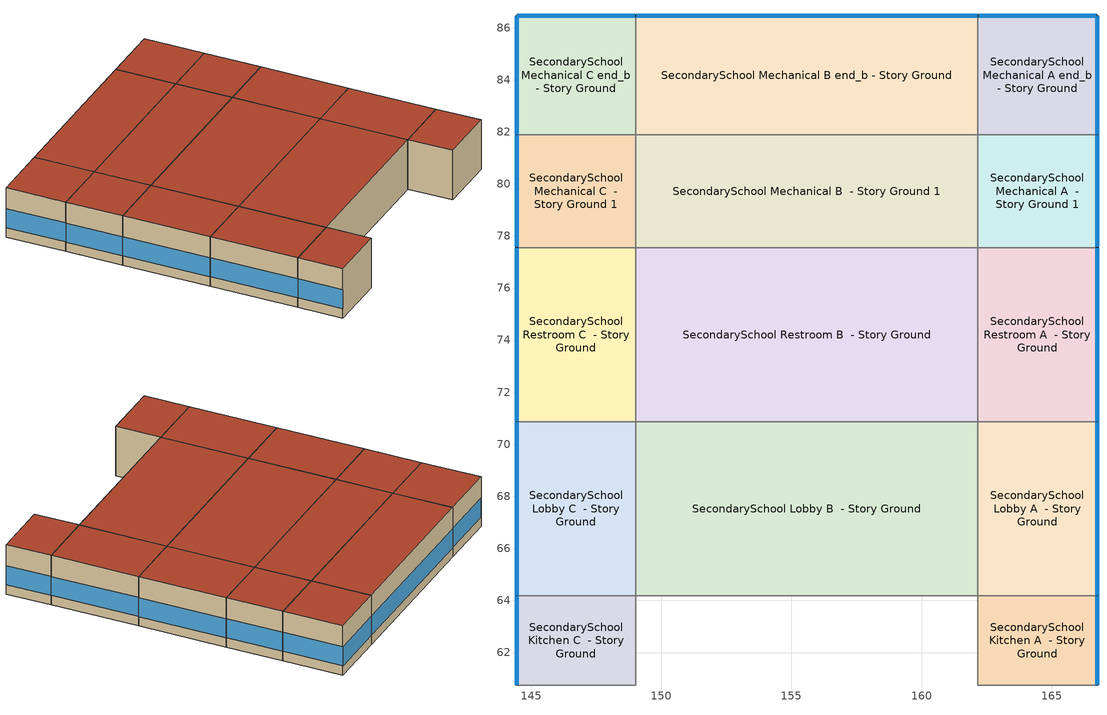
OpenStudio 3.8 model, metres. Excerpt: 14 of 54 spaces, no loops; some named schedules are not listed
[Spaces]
SecondarySchool Kitchen A  - Story Ground
 floor ground (Foundation F 126 Perim 344 Area 1572): 166.74,60.74 162.16,60.74 162.16,64.18 166.74,64.18 z0
 wall outside: 166.74,60.74 166.74,64.18 z0:3.96
 wall to SecondarySchool Cafeteria A  - Story Ground: 162.16,60.74 166.74,60.74 z0:3.96
 wall to SecondarySchool Kitchen B  - Story Ground: 162.16,64.18 162.16,60.74 z0:3.96
 wall to SecondarySchool Lobby A  - Story Ground: 166.74,64.18 162.16,64.18 z0:3.96
 window (Window U-0.75 SHGC 0.48): 166.74,60.77 166.74,64.15 z0.76:2.29
 roof outside: 166.74,64.18 162.16,64.18 162.16,60.74 166.74,60.74 z3.96
SecondarySchool Kitchen C  - Story Ground
 floor ground (Foundation F 126 Perim 344 Area 1572): 149.01,60.74 144.44,60.74 144.44,64.18 149.01,64.18 z0
 wall outside: 144.44,64.18 144.44,60.74 z0:3.96
 wall to SecondarySchool Cafeteria C  - Story Ground: 144.44,60.74 149.01,60.74 z0:3.96
 wall to SecondarySchool Lobby C  - Story Ground: 149.01,64.18 144.44,64.18 z0:3.96
 wall to SecondarySchool Kitchen B  - Story Ground: 149.01,60.74 149.01,64.18 z0:3.96
 window (Window U-0.75 SHGC 0.48): 144.44,64.15 144.44,60.77 z0.76:2.29
 roof outside: 149.01,64.18 144.44,64.18 144.44,60.74 149.01,60.74 z3.96
SecondarySchool Lobby A  - Story Ground
 floor ground (Foundation F 126 Perim 669 Area 3058): 166.74,64.18 162.16,64.18 162.16,70.87 166.74,70.87 z0
 wall outside: 166.74,64.18 166.74,70.87 z0:3.96
 wall to SecondarySchool Lobby B  - Story Ground: 162.16,70.87 162.16,64.18 z0:3.96
 wall to SecondarySchool Restroom A  - Story Ground: 166.74,70.87 162.16,70.87 z0:3.96
 window (Window U-0.75 SHGC 0.48): 166.74,64.2 166.74,70.84 z0.76:2.28
 roof outside: 166.74,70.87 162.16,70.87 162.16,64.18 166.74,64.18 z3.96
SecondarySchool Lobby B  - Story Ground
 floor ground (Foundation F 126 Perim 0 Area 8796): 162.16,64.18 149.01,64.18 149.01,70.87 162.16,70.87 z0
 wall to SecondarySchool Kitchen B  - Story Ground: 149.01,64.18 162.16,64.18 z0:3.96
 wall to SecondarySchool Lobby C  - Story Ground: 149.01,70.87 149.01,64.18 z0:3.96
 wall to SecondarySchool Restroom B  - Story Ground: 162.16,70.87 149.01,70.87 z0:3.96
 roof outside: 162.16,70.87 149.01,70.87 149.01,64.18 162.16,64.18 z3.96
SecondarySchool Lobby C  - Story Ground
 floor ground (Foundation F 126 Perim 669 Area 3058): 149.01,64.18 144.44,64.18 144.44,70.87 149.01,70.87 z0
 wall outside: 144.44,70.87 144.44,64.18 z0:3.96
 wall to SecondarySchool Restroom C  - Story Ground: 149.01,70.87 144.44,70.87 z0:3.96
 window (Window U-0.75 SHGC 0.48): 144.44,70.84 144.44,64.2 z0.76:2.28
 roof outside: 149.01,70.87 144.44,70.87 144.44,64.18 149.01,64.18 z3.96
SecondarySchool Restroom A  - Story Ground
 floor ground (Foundation F 126 Perim 669 Area 3058): 166.74,70.87 162.16,70.87 162.16,77.55 166.74,77.55 z0
 wall outside: 166.74,70.87 166.74,77.55 z0:3.96
 wall to SecondarySchool Restroom B  - Story Ground: 162.16,77.55 162.16,70.87 z0:3.96
 wall to SecondarySchool Mechanical A  - Story Ground 1: 166.74,77.55 162.16,77.55 z0:3.96
 window (Window U-0.75 SHGC 0.48): 166.74,70.89 166.74,77.53 z0.76:2.28
 roof outside: 166.74,77.55 162.16,77.55 162.16,70.87 166.74,70.87 z3.96
SecondarySchool Restroom B  - Story Ground
 floor ground (Foundation F 126 Perim 0 Area 8796): 162.16,70.87 149.01,70.87 149.01,77.55 162.16,77.55 z0
 wall to SecondarySchool Restroom C  - Story Ground: 149.01,77.55 149.01,70.87 z0:3.96
 wall to SecondarySchool Mechanical B  - Story Ground 1: 162.16,77.55 149.01,77.55 z0:3.96
 roof outside: 162.16,77.55 149.01,77.55 149.01,70.87 162.16,70.87 z3.96
SecondarySchool Restroom C  - Story Ground
 floor ground (Foundation F 126 Perim 669 Area 3058): 149.01,70.87 144.44,70.87 144.44,77.55 149.01,77.55 z0
 wall outside: 144.44,77.55 144.44,70.87 z0:3.96
 wall to SecondarySchool Mechanical C  - Story Ground 1: 149.01,77.55 144.44,77.55 z0:3.96
 window (Window U-0.75 SHGC 0.48): 144.44,77.53 144.44,70.89 z0.76:2.28
 roof outside: 149.01,77.55 144.44,77.55 144.44,70.87 149.01,70.87 z3.96
SecondarySchool Mechanical A  - Story Ground 1
 floor ground (Foundation F 126 Perim 433 Area 1981): 166.74,77.55 162.16,77.55 162.16,81.89 166.74,81.89 z0
 wall outside: 166.74,77.55 166.74,81.89 z0:3.96
 wall to SecondarySchool Mechanical B  - Story Ground 1: 162.16,81.89 162.16,77.55 z0:3.96
 wall to SecondarySchool Mechanical A end_b - Story Ground: 166.74,81.89 162.16,81.89 z0:3.96
 window (Window U-0.75 SHGC 0.48): 166.74,77.58 166.74,81.86 z0.76:2.29
 roof outside: 166.74,81.89 162.16,81.89 162.16,77.55 166.74,77.55 z3.96
SecondarySchool Mechanical B  - Story Ground 1
 floor ground (Foundation F 126 Perim 0 Area 5698): 162.16,77.55 149.01,77.55 149.01,81.89 162.16,81.89 z0
 wall to SecondarySchool Mechanical C  - Story Ground 1: 149.01,81.89 149.01,77.55 z0:3.96
 wall to SecondarySchool Mechanical B end_b - Story Ground: 162.16,81.89 149.01,81.89 z0:3.96
 roof outside: 162.16,81.89 149.01,81.89 149.01,77.55 162.16,77.55 z3.96
SecondarySchool Mechanical C  - Story Ground 1
 floor ground (Foundation F 126 Perim 433 Area 1981): 149.01,77.55 144.44,77.55 144.44,81.89 149.01,81.89 z0
 wall outside: 144.44,81.89 144.44,77.55 z0:3.96
 wall to SecondarySchool Mechanical C end_b - Story Ground: 149.01,81.89 144.44,81.89 z0:3.96
 window (Window U-0.75 SHGC 0.48): 144.44,81.86 144.44,77.58 z0.76:2.29
 roof outside: 149.01,81.89 144.44,81.89 144.44,77.55 149.01,77.55 z3.96
SecondarySchool Mechanical A end_b - Story Ground
 floor ground (Foundation F 126 Perim 914 Area 209): 166.74,81.89 162.16,81.89 162.16,86.46 166.74,86.46 z0
 wall outside: 166.74,81.89 166.74,86.46 162.16,86.46 z0:3.96
 wall to SecondarySchool Mechanical B end_b - Story Ground: 162.16,86.46 162.16,81.89 z0:3.96
 window (Window U-0.75 SHGC 0.48): 166.74,81.91 166.74,86.43 / 166.71,86.46 162.19,86.46 z0.76:2.28
 roof outside: 166.74,86.46 162.16,86.46 162.16,81.89 166.74,81.89 z3.96
SecondarySchool Mechanical B end_b - Story Ground
 floor ground (Foundation F 126 Perim 1315 Area 6013): 162.16,81.89 149.01,81.89 149.01,86.46 162.16,86.46 z0
 wall outside: 162.16,86.46 149.01,86.46 z0:3.96
 wall to SecondarySchool Mechanical C end_b - Story Ground: 149.01,86.46 149.01,81.89 z0:3.96
 window (Window U-0.75 SHGC 0.48): 162.14,86.46 149.04,86.46 z0.76:2.27
 roof outside: 162.16,86.46 149.01,86.46 149.01,81.89 162.16,81.89 z3.96
SecondarySchool Mechanical C end_b - Story Ground
 floor ground (Foundation F 126 Perim 914 Area 209): 149.01,81.89 144.44,81.89 144.44,86.46 149.01,86.46 z0
 wall outside: 149.01,86.46 144.44,86.46 144.44,81.89 z0:3.96
 window (Window U-0.75 SHGC 0.48): 144.44,86.43 144.44,81.91 / 148.99,86.46 144.47,86.46 z0.76:2.28
 roof outside: 149.01,86.46 144.44,86.46 144.44,81.89 149.01,81.89 z3.96
[Site]
Tulip City_MI_USA: Latitude {deg}=42.75; Longitude {deg}=-86.1; Time Zone {hr}=-5; Elevation {m}=210; Terrain=City
[Site:WaterMainsTemperature]
Calculation Method=Correlation; Annual Average Outdoor Air Temperature {C}=9.83167; Maximum Difference In Monthly Average Outdoor Air Temperatures {deltaC}=25.65
[SizingPeriod:DesignDay] Barometric Pressure {Pa}=98828; Rain Indicator=No; Snow Indicator=No; Day of Month=21; Daylight Saving Time Indicator=No; Humidity Condition Type=Wetbulb; Dry-Bulb Temperature Range Modifier Type=DefaultMultipliers
Name | Maximum Dry-Bulb Temperature {C} | Daily Dry-Bulb Temperature Range {deltaC} | Wind Speed {m/s} | Wind Direction {deg} | Month | Day Type | Wetbulb or DewPoint at Maximum Dry-Bulb {C} | Solar Model Indicator | ASHRAE Clear Sky Optical Depth for Beam Irradiance | ASHRAE Clear Sky Optical Depth for Diffuse Irradiance | Sky Clearness
Tulip City Ann Clg .4% Condns DB=>MWB 1 | 31.3 | 10.3 | 5.2 | 220 | 7 | SummerDesignDay | 22.9 | ASHRAETau | 0.407 | 2.241
Tulip City Ann Clg .4% Condns WB=>MDB 1 | 29 | 10.3 | 5.2 | 220 | 7 | SummerDesignDay | 24.5 | ASHRAETau | 0.407 | 2.241
Tulip City Ann Htg 99.6% Condns DB 1 | -13.8 | 0 | 3 | 160 | 1 | WinterDesignDay | -13.8 | ASHRAEClearSky |  |  | 0
Tulip City August .4% Condns DB=>MCWB 1 | 32.5 | 10.2 | 5.2 | 220 | 8 | SummerDesignDay | 23.9 | ASHRAETau | 0.415 | 2.254
[ClimateZones]
Climate Zone Institution Name 1=ASHRAE; Climate Zone Document Name 1=ANSI/ASHRAE Standard 169; Climate Zone Document Year 1=2006; Climate Zone Value 1=ASHRAE 169-2013-5A
[Building]
ComStock DOE Ref 1980-2004|SecondarySchool: Default Construction Set=ComStock DOE Ref 1980-2004 - SecSchl - ASHRAE 169-2013-5A; Default Schedule Set=Building Default Schedule Set; Standards Building Type=SecondarySchool
[Site:GroundTemperature:FCfactorMethod]
January Ground Temperature {C}=9.7; February Ground Temperature {C}=6; March Ground Temperature {C}=-2.2; April Ground Temperature {C}=-3.4; May Ground Temperature {C}=-4.2; June Ground Temperature {C}=2.7; July Ground Temperature {C}=7.5; August Ground Temperature {C}=13.7; September Ground Temperature {C}=18.6; October Ground Temperature {C}=22; November Ground Temperature {C}=20.7; December Ground Temperature {C}=16.5
[Construction:FfactorGroundFloor] F-Factor {W/m-K}=1.26344
Name | Area {m2} | PerimeterExposed {m}
Foundation F 126 Perim 914 Area 209 | 20.9032 | 9.144
Foundation F 126 Perim 433 Area 1981 | 19.8074 | 4.33232
Foundation F 126 Perim 669 Area 3058 | 30.5762 | 6.68771
Foundation F 126 Perim 0 Area 8796 | 87.957 | 0
Foundation F 126 Perim 1315 Area 6013 | 60.1311 | 13.152
Foundation F 126 Perim 0 Area 5698 | 56.9788 | 0
Foundation F 126 Perim 344 Area 1572 | 15.7167 | 3.43761
[DefaultConstructionSet]
ComStock DOE Ref 1980-2004 - SecSchl - ASHRAE 169-2013-5A: Default Exterior Surface Constructions=Default Surface Constructions 1; Default Interior Surface Constructions=Default Surface Constructions 2; Default Ground Contact Surface Constructions=Default Surface Constructions 3; Default Exterior SubSurface Constructions=Default Sub Surface Constructions 1; Default Interior SubSurface Constructions=Default Sub Surface Constructions 2; Interior Partition Construction=Typical Interior Partition
[DefaultSurfaceConstructions]
Name | Floor Construction | Wall Construction | Roof Ceiling Construction
Default Surface Constructions 1 | Typical Insulated Exterior Mass Floor | Typical Insulated Wood Framed Exterior Wall R-12.2 | Typical IEAD Roof R-18.87
Default Surface Constructions 2 | Typical Interior Floor | Typical Interior Wall | Typical Interior Ceiling
Default Surface Constructions 3 | Typical Insulated Carpeted 6in Slab Floor | Typical Insulated Basement Mass Wall R-10.0
[Construction]
Typical Insulated Exterior Mass Floor: Typical Insulation R-10.02, 4 in. Normalweight Concrete Floor, Typical Carpet Pad
Typical IEAD Roof R-18.87: Roof Membrane, Typical Insulation R-17.75, Metal Roof Surface
Typical Interior Floor: 100mm Normalweight concrete floor, CP02 CARPET PAD
Typical Interior Wall: G01 13mm gypsum board, G01 13mm gypsum board
Typical Interior Ceiling: CP02 CARPET PAD, 100mm Normalweight concrete floor
Typical Insulated Carpeted 6in Slab Floor: 6 in. Normalweight Concrete Floor, Typical Carpet Pad
Typical Insulated Basement Mass Wall R-10.0: Typical Insulation R-8.45, 8 in. Concrete Block Basement Wall
U 0.59 SHGC 0.39 Simple Glazing Window U-0.59 SHGC 0.39: U 0.59 SHGC 0.39 Simple Glazing U-0.59 SHGC 0.39
U 0.59 SHGC 0.39 Simple Glazing Window U-0.59 SHGC 0.39 1: U 0.59 SHGC 0.39 Simple Glazing U-0.59 SHGC 0.39 1
Typical Insulated Metal Door: F08 Metal surface, Typical Insulation R-10.02 1
U 0.88 SHGC 0.16 Sgl Ref-A-L Clr 6mm: REF A CLEAR LO 6MM
Typical Overhead Door: Typical Insulation R-10.02 1
Typical Interior Window: Clear 3mm
Typical Interior Door; Typical Interior Partition: G05 25mm wood
Typical Insulated Wood Framed Exterior Wall R-12.2: 25mm Stucco, 5/8 in. Gypsum Board, Typical Insulation R-10.02 1, 5/8 in. Gypsum Board
InteriorFurnishings 1: Std Wood 6inch 1
Window U-0.75 SHGC 0.48: Simple Glazing Double - No LowE - Tinted/Reflective - Aluminum
[Material:NoMass] Roughness=Smooth; Thermal Absorptance=0.9; Solar Absorptance=0.7
Name | Thermal Resistance {m2-K/W} | Visible Absorptance
Typical Insulation R-10.02; Typical Insulation R-10.02 1 | 1.76396 | 0.7
Typical Carpet Pad; CP02 CARPET PAD | 0.21648 | 0.8
Typical Insulation R-17.75 | 3.12608 | 0.7
Typical Insulation R-8.45 | 1.4881 | 0.7
[Material] Thermal Absorptance=0.9
Name | Roughness | Thickness {m} | Conductivity {W/m-K} | Density {kg/m3} | Specific Heat {J/kg-K} | Solar Absorptance | Visible Absorptance
4 in. Normalweight Concrete Floor | MediumRough | 0.1016 | 2.31 | 2322 | 832 | 0.7 | 0.7
25mm Stucco | Smooth | 0.0254 | 0.72 | 1856 | 840 | 0.7 | 0.7
5/8 in. Gypsum Board | MediumSmooth | 0.0159 | 0.16 | 800 | 1090 | 0.7 | 0.7
Roof Membrane | VeryRough | 0.0095 | 0.16 | 1121.29 | 1460 | 0.7 | 0.7
Metal Roof Surface; F08 Metal surface | Smooth | 0.0008 | 45.28 | 7824 | 500 | 0.7 | 0.7
100mm Normalweight concrete floor | MediumRough | 0.1016 | 2.31045 | 2322 | 832.557 | 0.7 | 0.7
G01 13mm gypsum board | Smooth | 0.0127 | 0.160031 | 800.001 | 1090.73 | 0.7 | 0.5
6 in. Normalweight Concrete Floor | MediumRough | 0.1524 | 2.31 | 2322 | 832 | 0.7 | 0.7
8 in. Concrete Block Basement Wall | MediumRough | 0.2032 | 1.326 | 1842 | 912 | 0.7 | 0.7
G05 25mm wood | MediumSmooth | 0.0254 | 0.15 | 608 | 1630 | 0.5 | 0.5
Std Wood 6inch 1 | MediumSmooth | 0.15 | 0.12 | 540 | 1210 | 0.7 | 0.7
[DefaultSubSurfaceConstructions]
Name | Fixed Window Construction | Operable Window Construction | Door Construction | Glass Door Construction | Overhead Door Construction | Tubular Daylight Dome Construction | Tubular Daylight Diffuser Construction
Default Sub Surface Constructions 1 | U 0.59 SHGC 0.39 Simple Glazing Window U-0.59 SHGC 0.39 | U 0.59 SHGC 0.39 Simple Glazing Window U-0.59 SHGC 0.39 1 | Typical Insulated Metal Door | U 0.88 SHGC 0.16 Sgl Ref-A-L Clr 6mm | Typical Overhead Door | Typical Interior Window | Typical Interior Window
Default Sub Surface Constructions 2 | Typical Interior Window | Typical Interior Window | Typical Interior Door
[WindowMaterial:SimpleGlazingSystem]
Name | U-Factor {W/m2-K} | Solar Heat Gain Coefficient | Visible Transmittance
U 0.59 SHGC 0.39 Simple Glazing U-0.59 SHGC 0.39; U 0.59 SHGC 0.39 Simple Glazing U-0.59 SHGC 0.39 1 | 3.35018 | 0.39 | 0.31
Simple Glazing Double - No LowE - Tinted/Reflective - Aluminum | 4.25302 | 0.484 | 0.411
[WindowMaterial:Glazing] Optical Data Type=SpectralAverage; Infrared Transmittance at Normal Incidence=0; Front Side Infrared Hemispherical Emissivity=0.84; Conductivity {W/m-K}=0.9; Dirt Correction Factor for Solar and Visible Transmittance=1; Solar Diffusing=No
Name | Thickness {m} | Solar Transmittance at Normal Incidence | Front Side Solar Reflectance at Normal Incidence | Back Side Solar Reflectance at Normal Incidence | Visible Transmittance at Normal Incidence | Front Side Visible Reflectance at Normal Incidence | Back Side Visible Reflectance at Normal Incidence | Back Side Infrared Hemispherical Emissivity
REF A CLEAR LO 6MM | 0.006 | 0.066 | 0.341 | 0.493 | 0.08 | 0.41 | 0.37 | 0.4
Clear 3mm | 0.003 | 0.837 | 0.075 | 0.075 | 0.898 | 0.081 | 0.081 | 0.84
[SpaceType] Standards Building Type=SecondarySchool
Name | Default Schedule Set | Design Specification Outdoor Air Object | Standards Space Type
SecondarySchool Kitchen - ComStock DOE Ref 1980-2004 | SecondarySchool Kitchen Schedule Set | SecondarySchool Kitchen Ventilation | Kitchen
SecondarySchool Lobby - ComStock DOE Ref 1980-2004 | SecondarySchool Lobby Schedule Set | SecondarySchool Lobby Ventilation | Lobby
SecondarySchool Restroom - ComStock DOE Ref 1980-2004 | SecondarySchool Restroom Schedule Set | SecondarySchool Restroom Ventilation | Restroom
SecondarySchool Mechanical - ComStock DOE Ref 1980-2004 | SecondarySchool Mechanical Schedule Set | SecondarySchool Mechanical Ventilation | Mechanical
[BuildingStory]
Story Ground: Nominal Z Coordinate {m}=0; Nominal Floor to Floor Height {m}=3.9624
[Space] Building Story=Story Ground
Name | Space Type | Thermal Zone | Design Specification Outdoor Air Object
SecondarySchool Kitchen A  - Story Ground | SecondarySchool Kitchen - ComStock DOE Ref 1980-2004 | Zone SecondarySchool Kitchen A  - Story Ground | SecondarySchool Kitchen Ventilation to per-area
SecondarySchool Kitchen C  - Story Ground | SecondarySchool Kitchen - ComStock DOE Ref 1980-2004 | Zone SecondarySchool Kitchen C  - Story Ground | SecondarySchool Kitchen Ventilation to per-area
SecondarySchool Lobby A  - Story Ground | SecondarySchool Lobby - ComStock DOE Ref 1980-2004 | Zone SecondarySchool Lobby A  - Story Ground | SecondarySchool Lobby Ventilation to per-area
SecondarySchool Lobby B  - Story Ground | SecondarySchool Lobby - ComStock DOE Ref 1980-2004 | Zone SecondarySchool Lobby B  - Story Ground | SecondarySchool Lobby Ventilation to per-area
SecondarySchool Lobby C  - Story Ground | SecondarySchool Lobby - ComStock DOE Ref 1980-2004 | Zone SecondarySchool Lobby C  - Story Ground | SecondarySchool Lobby Ventilation to per-area
SecondarySchool Restroom A  - Story Ground | SecondarySchool Restroom - ComStock DOE Ref 1980-2004 | Zone SecondarySchool Restroom A  - Story Ground | SecondarySchool Restroom Ventilation to per-area
SecondarySchool Restroom B  - Story Ground | SecondarySchool Restroom - ComStock DOE Ref 1980-2004 | Zone SecondarySchool Restroom B  - Story Ground | SecondarySchool Restroom Ventilation to per-area
SecondarySchool Restroom C  - Story Ground | SecondarySchool Restroom - ComStock DOE Ref 1980-2004 | Zone SecondarySchool Restroom C  - Story Ground | SecondarySchool Restroom Ventilation to per-area
SecondarySchool Mechanical A  - Story Ground 1 | SecondarySchool Mechanical - ComStock DOE Ref 1980-2004 | Zone SecondarySchool Mechanical A  - Story Ground 1 | SecondarySchool Mechanical Ventilation to per-area
SecondarySchool Mechanical B  - Story Ground 1 | SecondarySchool Mechanical - ComStock DOE Ref 1980-2004 | Zone SecondarySchool Mechanical B  - Story Ground 1 | SecondarySchool Mechanical Ventilation to per-area
SecondarySchool Mechanical C  - Story Ground 1 | SecondarySchool Mechanical - ComStock DOE Ref 1980-2004 | Zone SecondarySchool Mechanical C  - Story Ground 1 | SecondarySchool Mechanical Ventilation to per-area
SecondarySchool Mechanical A end_b - Story Ground | SecondarySchool Mechanical - ComStock DOE Ref 1980-2004 | Zone SecondarySchool Mechanical A end_b - Story Ground | SecondarySchool Mechanical Ventilation to per-area
SecondarySchool Mechanical B end_b - Story Ground | SecondarySchool Mechanical - ComStock DOE Ref 1980-2004 | Zone SecondarySchool Mechanical B end_b - Story Ground | SecondarySchool Mechanical Ventilation to per-area
SecondarySchool Mechanical C end_b - Story Ground | SecondarySchool Mechanical - ComStock DOE Ref 1980-2004 | Zone SecondarySchool Mechanical C end_b - Story Ground | SecondarySchool Mechanical Ventilation to per-area
[ThermalZone] Multiplier=1; Use Ideal Air Loads=No
Name | Thermostat
Zone SecondarySchool Kitchen A  - Story Ground | SecondarySchool Kitchen - ComStock DOE Ref 1980-2004 Thermostat
Zone SecondarySchool Kitchen C  - Story Ground | SecondarySchool Kitchen - ComStock DOE Ref 1980-2004 Thermostat 2
Zone SecondarySchool Lobby A  - Story Ground | SecondarySchool Lobby - ComStock DOE Ref 1980-2004 Thermostat
Zone SecondarySchool Lobby B  - Story Ground | SecondarySchool Lobby - ComStock DOE Ref 1980-2004 Thermostat 1
Zone SecondarySchool Lobby C  - Story Ground | SecondarySchool Lobby - ComStock DOE Ref 1980-2004 Thermostat 2
Zone SecondarySchool Restroom A  - Story Ground | SecondarySchool Restroom - ComStock DOE Ref 1980-2004 Thermostat
Zone SecondarySchool Restroom B  - Story Ground | SecondarySchool Restroom - ComStock DOE Ref 1980-2004 Thermostat 1
Zone SecondarySchool Restroom C  - Story Ground | SecondarySchool Restroom - ComStock DOE Ref 1980-2004 Thermostat 2
Zone SecondarySchool Mechanical A  - Story Ground 1 | SecondarySchool Mechanical - ComStock DOE Ref 1980-2004 Thermostat 1
Zone SecondarySchool Mechanical B  - Story Ground 1 | SecondarySchool Mechanical - ComStock DOE Ref 1980-2004 Thermostat 4
Zone SecondarySchool Mechanical C  - Story Ground 1 | SecondarySchool Mechanical - ComStock DOE Ref 1980-2004 Thermostat 7
Zone SecondarySchool Mechanical A end_b - Story Ground | SecondarySchool Mechanical - ComStock DOE Ref 1980-2004 Thermostat 2
Zone SecondarySchool Mechanical B end_b - Story Ground | SecondarySchool Mechanical - ComStock DOE Ref 1980-2004 Thermostat 5
Zone SecondarySchool Mechanical C end_b - Story Ground | SecondarySchool Mechanical - ComStock DOE Ref 1980-2004 Thermostat 8
[People:Definition] Number of People Calculation Method=People/Area; Fraction Radiant=0.3
Name | People per Space Floor Area {person/m2}
SecondarySchool Kitchen People Definition | 0.166625
SecondarySchool Mechanical People Definition | 0.0100104
SecondarySchool Restroom People Definition | 0.0999967
[People] Work Efficiency Schedule=Work Efficiency Schedule; Clothing Insulation Schedule=Clothing Schedule; Air Velocity Schedule=Air Velocity Schedule; Multiplier=1
Name | People Definition | Space or SpaceType
SecondarySchool Kitchen People | SecondarySchool Kitchen People Definition | SecondarySchool Kitchen - ComStock DOE Ref 1980-2004
SecondarySchool Mechanical People | SecondarySchool Mechanical People Definition | SecondarySchool Mechanical - ComStock DOE Ref 1980-2004
SecondarySchool Restroom People | SecondarySchool Restroom People Definition | SecondarySchool Restroom - ComStock DOE Ref 1980-2004
[Lights:Definition] Design Level Calculation Method=Watts/Area; Fraction Visible=0.2; Return Air Fraction=0
Name | Watts per Space Floor Area {W/m2} | Fraction Radiant
SecondarySchool Mechanical - ComStock DOE Ref 1980-2004 General Lights Definition | 3.18713 | 0.365
SecondarySchool Mechanical - ComStock DOE Ref 1980-2004 Task Lights Definition | 0.504474 | 0.165
SecondarySchool Restroom - ComStock DOE Ref 1980-2004 General Lights Definition | 2.70189 | 0.365
SecondarySchool Restroom - ComStock DOE Ref 1980-2004 Wall Wash Lights Definition | 0.546644 | 0.165
SecondarySchool Lobby - ComStock DOE Ref 1980-2004 General Lights Definition | 1.56432 | 0.365
SecondarySchool Lobby - ComStock DOE Ref 1980-2004 Task Lights Definition | 0.169063 | 0.165
SecondarySchool Lobby - ComStock DOE Ref 1980-2004 Wall Wash Lights Definition | 0.477528 | 0.165
SecondarySchool Kitchen - ComStock DOE Ref 1980-2004 General Lights Definition | 5.82683 | 0.365
SecondarySchool Kitchen - ComStock DOE Ref 1980-2004 Task Lights Definition | 1.44838 | 0.165
[ElectricEquipment:Definition]
Name | Design Level Calculation Method | Watts per Space Floor Area {W/m2} | Fraction Latent | Fraction Radiant | Fraction Lost | Design Level {W}
misc_electric_kitchen_equipment_definition | Watts/Area | 4.74463 | 0.25 | 0.3 | 0.2
SecondarySchool Lobby Elec Equip Definition; SecondarySchool Restroom Elec Equip Definition | Watts/Area | 1.05692 | 0 | 0.5 | 0
SecondarySchool Mechanical Elec Equip Definition | Watts/Area | 0.850128 | 0 | 0.5 | 0
electric_oven_equipment_definition_bldg_quantity=2.0 | EquipmentLevel |  | 0.1 | 0.22 | 0.58 | 24208
[ElectricEquipment]
Name | Electric Equipment Definition | Space or SpaceType | Schedule | Multiplier
misc_electric_kitchen_equipment | misc_electric_kitchen_equipment_definition | SecondarySchool Kitchen - ComStock DOE Ref 1980-2004 | Education_School BLDG_EQUIP_EndUseData BPR Adjusted
SecondarySchool Lobby Elec Equip | SecondarySchool Lobby Elec Equip Definition | SecondarySchool Lobby - ComStock DOE Ref 1980-2004 | Education_School BLDG_EQUIP_EndUseData BPR Adjusted
SecondarySchool Mechanical Elec Equip | SecondarySchool Mechanical Elec Equip Definition | SecondarySchool Mechanical - ComStock DOE Ref 1980-2004 | Education_School BLDG_EQUIP_EndUseData BPR Adjusted
SecondarySchool Restroom Elec Equip | SecondarySchool Restroom Elec Equip Definition | SecondarySchool Restroom - ComStock DOE Ref 1980-2004 | Education_School BLDG_EQUIP_EndUseData BPR Adjusted
electric_oven_equipment_bldg_quantity=2.0 | electric_oven_equipment_definition_bldg_quantity=2.0 | SecondarySchool Kitchen - ComStock DOE Ref 1980-2004 | SecondarySchool Kitchen Gas | 0.333333
[DesignSpecification:OutdoorAir] Outdoor Air Method=Sum
Name | Outdoor Air Flow per Floor Area {m3/s-m2} | Outdoor Air Flow per Person {m3/s-person} | Outdoor Air Flow Rate {m3/s} | Outdoor Air Flow Air Changes per Hour {1/hr}
SecondarySchool Kitchen Ventilation | 0.0023876
SecondarySchool Lobby Ventilation | 0.000508
SecondarySchool Mechanical Ventilation | 0.000254
SecondarySchool Restroom Ventilation | 0.0048768
SecondarySchool Kitchen Ventilation to per-area | 0.0023876 | 0 | 0 | 0
SecondarySchool Lobby Ventilation to per-area | 0.000508 | 0 | 0 | 0
SecondarySchool Mechanical Ventilation to per-area | 0.000254 | 0 | 0 | 0
SecondarySchool Restroom Ventilation to per-area | 0.0048768 | 0 | 0 | 0
[DefaultScheduleSet]
Name | Number of People Schedule | People Activity Level Schedule | Lighting Schedule | Electric Equipment Schedule | Gas Equipment Schedule | Infiltration Schedule | Hours of Operation Schedule
SecondarySchool Kitchen Schedule Set | SecondarySchool Bldg Occ | SecondarySchool Activity | Education_School BLDG_LIGHT_EndUseData | Education_School BLDG_EQUIP_EndUseData | SecondarySchool Kitchen Gas | SecondarySchool Infil
SecondarySchool Lobby Schedule Set; SecondarySchool Mechanical Schedule Set; SecondarySchool Restroom Schedule Set | SecondarySchool Bldg Occ | SecondarySchool Activity | Education_School BLDG_LIGHT_EndUseData | Education_School BLDG_EQUIP_EndUseData |  | SecondarySchool Infil
Building Default Schedule Set |  |  |  |  |  |  | Building Hours of Operation NonResidential
[Exterior:Lights:Definition]
Name | Design Level {W}
Parking Areas and Drives Def (W/ft^2) | 0.0497494
Building Facades Def (W/ft^2) | 0.25
Main Entries Def (W/ft) | 30
Other Doors Def (W/ft) | 25
[Exterior:Lights] Schedule=Always On Discrete; Control Option=AstronomicalClock
Name | Exterior Lights Definition | Multiplier
Parking Areas and Drives | Parking Areas and Drives Def (W/ft^2) | 29548.9
Building Facades | Building Facades Def (W/ft^2) | 41238
Main Entries | Main Entries Def (W/ft) | 120
Other Doors | Other Doors Def (W/ft) | 73.5
[ZoneMixing] Schedule=SecondarySchool Kitchen Exhaust; Design Flow Rate Calculation Method=Flow/Zone; Design Flow Rate {m3/s}=0.0417095
Name | Zone or Space | Source Zone or Space
Zone Mixing 1 | Zone SecondarySchool Kitchen A  - Story Ground | Zone SecondarySchool Cafeteria A  - Story Ground
Zone Mixing 3 | Zone SecondarySchool Kitchen C  - Story Ground | Zone SecondarySchool Cafeteria C  - Story Ground
[ThermostatSetpoint:DualSetpoint] Heating Setpoint Temperature Schedule=SecondarySchool HtgSetp; Cooling Setpoint Temperature Schedule=SecondarySchool ClgSetp
SecondarySchool Kitchen - ComStock DOE Ref 1980-2004 Thermostat; SecondarySchool Kitchen - ComStock DOE Ref 1980-2004 Thermostat 2; SecondarySchool Lobby - ComStock DOE Ref 1980-2004 Thermostat; SecondarySchool Lobby - ComStock DOE Ref 1980-2004 Thermostat 1; SecondarySchool Lobby - ComStock DOE Ref 1980-2004 Thermostat 2; SecondarySchool Mechanical - ComStock DOE Ref 1980-2004 Thermostat 1; SecondarySchool Mechanical - ComStock DOE Ref 1980-2004 Thermostat 2; SecondarySchool Mechanical - ComStock DOE Ref 1980-2004 Thermostat 4; SecondarySchool Mechanical - ComStock DOE Ref 1980-2004 Thermostat 5; SecondarySchool Mechanical - ComStock DOE Ref 1980-2004 Thermostat 7; SecondarySchool Mechanical - ComStock DOE Ref 1980-2004 Thermostat 8; SecondarySchool Restroom - ComStock DOE Ref 1980-2004 Thermostat; SecondarySchool Restroom - ComStock DOE Ref 1980-2004 Thermostat 1; SecondarySchool Restroom - ComStock DOE Ref 1980-2004 Thermostat 2
[InternalMass:Definition]
Internal Mass Definition 2: Construction=InteriorFurnishings 1; Design Level Calculation Method=SurfaceArea/Area; Surface Area per Space Floor Area=2
[InternalMass] Internal Mass Definition=Internal Mass Definition 2; Multiplier=1
Name | Space or SpaceType
SecondarySchool Mechanical C end_b - Story Ground Mass | SecondarySchool Mechanical C end_b - Story Ground
SecondarySchool Mechanical A end_b - Story Ground Mass | SecondarySchool Mechanical A end_b - Story Ground
SecondarySchool Mechanical C  - Story Ground 1 Mass | SecondarySchool Mechanical C  - Story Ground 1
SecondarySchool Mechanical A  - Story Ground 1 Mass | SecondarySchool Mechanical A  - Story Ground 1
SecondarySchool Restroom C  - Story Ground Mass | SecondarySchool Restroom C  - Story Ground
SecondarySchool Restroom B  - Story Ground Mass | SecondarySchool Restroom B  - Story Ground
SecondarySchool Mechanical B  - Story Ground 1 Mass | SecondarySchool Mechanical B  - Story Ground 1
SecondarySchool Lobby B  - Story Ground Mass | SecondarySchool Lobby B  - Story Ground
SecondarySchool Mechanical B end_b - Story Ground Mass | SecondarySchool Mechanical B end_b - Story Ground
SecondarySchool Restroom A  - Story Ground Mass | SecondarySchool Restroom A  - Story Ground
SecondarySchool Lobby C  - Story Ground Mass | SecondarySchool Lobby C  - Story Ground
SecondarySchool Lobby A  - Story Ground Mass | SecondarySchool Lobby A  - Story Ground
SecondarySchool Kitchen A  - Story Ground Mass | SecondarySchool Kitchen A  - Story Ground
SecondarySchool Kitchen C  - Story Ground Mass | SecondarySchool Kitchen C  - Story Ground
[Lights] Schedule=Education_School BLDG_LIGHT_EndUseData BPR Adjusted; Fraction Replaceable=1
Name | Lights Definition | Space or SpaceType
SecondarySchool Mechanical - ComStock DOE Ref 1980-2004 General Lighting | SecondarySchool Mechanical - ComStock DOE Ref 1980-2004 General Lights Definition | SecondarySchool Mechanical - ComStock DOE Ref 1980-2004
SecondarySchool Mechanical - ComStock DOE Ref 1980-2004 Task Lighting | SecondarySchool Mechanical - ComStock DOE Ref 1980-2004 Task Lights Definition | SecondarySchool Mechanical - ComStock DOE Ref 1980-2004
SecondarySchool Restroom - ComStock DOE Ref 1980-2004 General Lighting | SecondarySchool Restroom - ComStock DOE Ref 1980-2004 General Lights Definition | SecondarySchool Restroom - ComStock DOE Ref 1980-2004
SecondarySchool Restroom - ComStock DOE Ref 1980-2004 Wall Wash Lighting | SecondarySchool Restroom - ComStock DOE Ref 1980-2004 Wall Wash Lights Definition | SecondarySchool Restroom - ComStock DOE Ref 1980-2004
SecondarySchool Lobby - ComStock DOE Ref 1980-2004 General Lighting | SecondarySchool Lobby - ComStock DOE Ref 1980-2004 General Lights Definition | SecondarySchool Lobby - ComStock DOE Ref 1980-2004
SecondarySchool Lobby - ComStock DOE Ref 1980-2004 Task Lighting | SecondarySchool Lobby - ComStock DOE Ref 1980-2004 Task Lights Definition | SecondarySchool Lobby - ComStock DOE Ref 1980-2004
SecondarySchool Lobby - ComStock DOE Ref 1980-2004 Wall Wash Lighting | SecondarySchool Lobby - ComStock DOE Ref 1980-2004 Wall Wash Lights Definition | SecondarySchool Lobby - ComStock DOE Ref 1980-2004
SecondarySchool Kitchen - ComStock DOE Ref 1980-2004 General Lighting | SecondarySchool Kitchen - ComStock DOE Ref 1980-2004 General Lights Definition | SecondarySchool Kitchen - ComStock DOE Ref 1980-2004
SecondarySchool Kitchen - ComStock DOE Ref 1980-2004 Task Lighting | SecondarySchool Kitchen - ComStock DOE Ref 1980-2004 Task Lights Definition | SecondarySchool Kitchen - ComStock DOE Ref 1980-2004
[SpaceInfiltration:DesignFlowRate] Design Flow Rate Calculation Method=Flow/ExteriorArea; Flow per Exterior Surface Area {m3/s-m2}=0.000619923; Velocity Term Coefficient=0
Name | Space or SpaceType | Schedule | Constant Term Coefficient | Temperature Term Coefficient | Velocity Squared Term Coefficient
SecondarySchool Mechanical C end_b - Story Ground HVAC On Infiltration | SecondarySchool Mechanical C end_b - Story Ground | Infiltration HVAC On Schedule | 0.1019 | 0.0077 | 0.0877
SecondarySchool Mechanical C end_b - Story Ground HVAC Off Infiltration | SecondarySchool Mechanical C end_b - Story Ground | Infiltration HVAC Off Schedule | 0 | 0.0156 | 0.105
SecondarySchool Mechanical A end_b - Story Ground HVAC On Infiltration | SecondarySchool Mechanical A end_b - Story Ground | Infiltration HVAC On Schedule | 0.1019 | 0.0077 | 0.0877
SecondarySchool Mechanical A end_b - Story Ground HVAC Off Infiltration | SecondarySchool Mechanical A end_b - Story Ground | Infiltration HVAC Off Schedule | 0 | 0.0156 | 0.105
SecondarySchool Mechanical C  - Story Ground 1 HVAC On Infiltration | SecondarySchool Mechanical C  - Story Ground 1 | Infiltration HVAC On Schedule | 0.1019 | 0.0077 | 0.0877
SecondarySchool Mechanical C  - Story Ground 1 HVAC Off Infiltration | SecondarySchool Mechanical C  - Story Ground 1 | Infiltration HVAC Off Schedule | 0 | 0.0156 | 0.105
SecondarySchool Mechanical A  - Story Ground 1 HVAC On Infiltration | SecondarySchool Mechanical A  - Story Ground 1 | Infiltration HVAC On Schedule | 0.1019 | 0.0077 | 0.0877
SecondarySchool Mechanical A  - Story Ground 1 HVAC Off Infiltration | SecondarySchool Mechanical A  - Story Ground 1 | Infiltration HVAC Off Schedule | 0 | 0.0156 | 0.105
SecondarySchool Restroom C  - Story Ground HVAC On Infiltration | SecondarySchool Restroom C  - Story Ground | Infiltration HVAC On Schedule | 0.1019 | 0.0077 | 0.0877
SecondarySchool Restroom C  - Story Ground HVAC Off Infiltration | SecondarySchool Restroom C  - Story Ground | Infiltration HVAC Off Schedule | 0 | 0.0156 | 0.105
SecondarySchool Restroom B  - Story Ground HVAC On Infiltration | SecondarySchool Restroom B  - Story Ground | Infiltration HVAC On Schedule | 0.1019 | 0.0077 | 0.0877
SecondarySchool Restroom B  - Story Ground HVAC Off Infiltration | SecondarySchool Restroom B  - Story Ground | Infiltration HVAC Off Schedule | 0 | 0.0156 | 0.105
SecondarySchool Mechanical B  - Story Ground 1 HVAC On Infiltration | SecondarySchool Mechanical B  - Story Ground 1 | Infiltration HVAC On Schedule | 0.1019 | 0.0077 | 0.0877
SecondarySchool Mechanical B  - Story Ground 1 HVAC Off Infiltration | SecondarySchool Mechanical B  - Story Ground 1 | Infiltration HVAC Off Schedule | 0 | 0.0156 | 0.105
SecondarySchool Lobby B  - Story Ground HVAC On Infiltration | SecondarySchool Lobby B  - Story Ground | Infiltration HVAC On Schedule | 0.1019 | 0.0077 | 0.0877
SecondarySchool Lobby B  - Story Ground HVAC Off Infiltration | SecondarySchool Lobby B  - Story Ground | Infiltration HVAC Off Schedule | 0 | 0.0156 | 0.105
SecondarySchool Mechanical B end_b - Story Ground HVAC On Infiltration | SecondarySchool Mechanical B end_b - Story Ground | Infiltration HVAC On Schedule | 0.1019 | 0.0077 | 0.0877
SecondarySchool Mechanical B end_b - Story Ground HVAC Off Infiltration | SecondarySchool Mechanical B end_b - Story Ground | Infiltration HVAC Off Schedule | 0 | 0.0156 | 0.105
SecondarySchool Restroom A  - Story Ground HVAC On Infiltration | SecondarySchool Restroom A  - Story Ground | Infiltration HVAC On Schedule | 0.1019 | 0.0077 | 0.0877
SecondarySchool Restroom A  - Story Ground HVAC Off Infiltration | SecondarySchool Restroom A  - Story Ground | Infiltration HVAC Off Schedule | 0 | 0.0156 | 0.105
SecondarySchool Lobby C  - Story Ground HVAC On Infiltration | SecondarySchool Lobby C  - Story Ground | Infiltration HVAC On Schedule | 0.1019 | 0.0077 | 0.0877
SecondarySchool Lobby C  - Story Ground HVAC Off Infiltration | SecondarySchool Lobby C  - Story Ground | Infiltration HVAC Off Schedule | 0 | 0.0156 | 0.105
SecondarySchool Lobby A  - Story Ground HVAC On Infiltration | SecondarySchool Lobby A  - Story Ground | Infiltration HVAC On Schedule | 0.1019 | 0.0077 | 0.0877
SecondarySchool Lobby A  - Story Ground HVAC Off Infiltration | SecondarySchool Lobby A  - Story Ground | Infiltration HVAC Off Schedule | 0 | 0.0156 | 0.105
SecondarySchool Kitchen A  - Story Ground HVAC On Infiltration | SecondarySchool Kitchen A  - Story Ground | Infiltration HVAC On Schedule | 0.1019 | 0.0077 | 0.0877
SecondarySchool Kitchen A  - Story Ground HVAC Off Infiltration | SecondarySchool Kitchen A  - Story Ground | Infiltration HVAC Off Schedule | 0 | 0.0156 | 0.105
SecondarySchool Kitchen C  - Story Ground HVAC On Infiltration | SecondarySchool Kitchen C  - Story Ground | Infiltration HVAC On Schedule | 0.1019 | 0.0077 | 0.0877
SecondarySchool Kitchen C  - Story Ground HVAC Off Infiltration | SecondarySchool Kitchen C  - Story Ground | Infiltration HVAC Off Schedule | 0 | 0.0156 | 0.105
[GasEquipment:Definition] Design Level Calculation Method=EquipmentLevel; Fraction Latent=0.1
Name | Design Level {W} | Fraction Radiant | Fraction Lost
gas_broiler_equipment_definition_bldg_quantity=0.5 | 14068 | 0.12 | 0.68
gas_griddle_equipment_definition_bldg_quantity=1.0 | 26377 | 0.18 | 0.62
gas_fryer_equipment_definition_bldg_quantity=1.0 | 23447 | 0.2 | 0.57
gas_range_equipment_definition_bldg_quantity=1.5 | 63745.5 | 0.11 | 0.69
gas_steamer_equipment_definition_bldg_quantity=1.0 | 58617 | 0.1 | 0.7
[GasEquipment] Space or SpaceType=SecondarySchool Kitchen - ComStock DOE Ref 1980-2004; Schedule=SecondarySchool Kitchen Gas; Multiplier=0.333333
Name | Gas Equipment Definition
gas_broiler_equipment_bldg_quantity=0.5 | gas_broiler_equipment_definition_bldg_quantity=0.5
gas_griddle_equipment_bldg_quantity=1.0 | gas_griddle_equipment_definition_bldg_quantity=1.0
gas_fryer_equipment_bldg_quantity=1.0 | gas_fryer_equipment_definition_bldg_quantity=1.0
gas_range_equipment_bldg_quantity=1.5 | gas_range_equipment_definition_bldg_quantity=1.5
gas_steamer_equipment_bldg_quantity=1.0 | gas_steamer_equipment_definition_bldg_quantity=1.0
[Schedule:Day]
Education_School BLDG_LIGHT_EndUseData Sun Day; Education_School BLDG_LIGHT_EndUseData Sun Day 2: Average, 0, 15, 0.162609, 0, 30, 0.149476, 0, 45, 0.136343, 1, 0, 0.12321, 1, 15, 0.110077, 1, 30, 0.102413, 1, 45, 0.0947495, 2, 0, 0.0870859, 2, 15, 0.0794222, 2, 30, 0.0617703, 2, 45, 0.0441185, 3, 0, 0.0264666, 3, 15, 0.00881478, 3, 30, 0.00681227, 3, 45, 0.00480976, 4, 0, 0.00280725, 4, 15, 0.000804745, 4, 30, 0.00472971, 4, 45, 0.00865467, 5, 0, 0.0125796, 5, 15, 0.0165046, 5, 30, 0.0124325, 5, 45, 0.0083604, 6, 0, 0.0042883, 6, 15, 0.000216201, 6, 30, 0.000343685, 6, 45, 0.00047117, 7, 0, 0.000598655, 7, 15, 0.00072614, 7, 30, 0.00138503, 7, 45, 0.00204391, 8, 0, 0.0027028, 8, 15, 0.00336169, 8, 30, 0.00252126, 8, 45, 0.00168084, 9, 0, 0.000840422, 9, 15, 0, 9, 30, 4.39957e-05, 9, 45, 8.79915e-05, 10, 0, 0.000131987, 10, 15, 0.000175983, 10, 30, 0.0634971, 10, 45, 0.0632592, 11, 0, 0.0630212, 11, 15, 0.0627832, 11, 30, 0.0625452, 11, 45, 0.0623073, 12, 0, 0.0620693, 12, 15, 0.0618313, 12, 30, 0.0615934, 12, 45, 0.0613554, 13, 0, 0.0611174, 13, 15, 0.0608794, 13, 30, 0.0606415, 13, 45, 0.0604035, 14, 0, 0.0601655, 14, 15, 0.0599276, 14, 30, 0.0596896, 14, 45, 0.0594516, 15, 0, 0.0592136, 15, 15, 0.0589757, 15, 30, 0.0587377, 15, 45, 0.0584997, 16, 0, 0.0582618, 16, 15, 0.0580238, 16, 30, 0.0577858, 16, 45, 0.0575478, 17, 0, 0.0573099, 17, 15, 0.0570719, 17, 30, 0.0568339, 17, 45, 0.056596, 18, 0, 0.056358, 18, 15, 0.05612, 18, 30, 0.055882, 18, 45, 0.0556441, 19, 0, 0.0554061, 19, 15, 0.0551681, 19, 30, 0.058649, 19, 45, 0.0621299, 20, 0, 0.0656109, 20, 15, 0.0690918, 20, 30, 0.071828, 20, 45, 0.0745642, 21, 0, 0.0773004, 21, 15, 0.0800366, 21, 30, 0.0823983, 21, 45, 0.0847599, 22, 0, 0.0871216, 22, 15, 0.0894832, 22, 30, 0.0978748, 22, 45, 0.106266, 23, 0, 0.114658, 23, 15, 0.12305, 23, 30, 0.132939, 23, 45, 0.142829, 24, 0, 0.152719
Education_School BLDG_LIGHT_EndUseData Sun Day 1: Average, 0, 15, 0.213192, 0, 30, 0.208358, 0, 45, 0.203524, 1, 0, 0.19869, 1, 15, 0.193856, 1, 30, 0.187373, 1, 45, 0.18089, 2, 0, 0.174407, 2, 15, 0.167924, 2, 30, 0.142062, 2, 45, 0.116199, 3, 0, 0.0903368, 3, 15, 0.0644744, 3, 30, 0.067119, 3, 45, 0.0697637, 4, 0, 0.0724083, 4, 15, 0.0750529, 4, 30, 0.0580862, 4, 45, 0.0411195, 5, 0, 0.0241529, 5, 15, 0.00718616, 5, 30, 0.00572876, 5, 45, 0.00427137, 6, 0, 0.00281397, 6, 15, 0.00135657, 6, 30, 0.00118254, 6, 45, 0.00100852, 7, 0, 0.0008345, 7, 15, 0.000660477, 7, 30, 0.000905759, 7, 45, 0.00115104, 8, 0, 0.00139632, 8, 15, 0.00164161, 8, 30, 0.0012312, 8, 45, 0.000820803, 9, 0, 0.000410401, 9, 15, 0, 9, 30, 0.000193174, 9, 45, 0.000386347, 10, 0, 0.000579521, 10, 15, 0.000772694, 10, 30, 0.0777841, 10, 45, 0.0780756, 11, 0, 0.0783671, 11, 15, 0.0786586, 11, 30, 0.0789501, 11, 45, 0.0792415, 12, 0, 0.079533, 12, 15, 0.0798245, 12, 30, 0.080116, 12, 45, 0.0804075, 13, 0, 0.080699, 13, 15, 0.0809905, 13, 30, 0.081282, 13, 45, 0.0815735, 14, 0, 0.081865, 14, 15, 0.0821565, 14, 30, 0.082448, 14, 45, 0.0827394, 15, 0, 0.0830309, 15, 15, 0.0833224, 15, 30, 0.0836139, 15, 45, 0.0839054, 16, 0, 0.0841969, 16, 15, 0.0844884, 16, 30, 0.0847799, 16, 45, 0.0850714, 17, 0, 0.0853629, 17, 15, 0.0856544, 17, 30, 0.0859459, 17, 45, 0.0862373, 18, 0, 0.0865288, 18, 15, 0.0868203, 18, 30, 0.0871118, 18, 45, 0.0874033, 19, 0, 0.0876948, 19, 15, 0.0879863, 19, 30, 0.0993637, 19, 45, 0.110741, 20, 0, 0.122118, 20, 15, 0.133496, 20, 30, 0.131166, 20, 45, 0.128836, 21, 0, 0.126507, 21, 15, 0.124177, 21, 30, 0.132094, 21, 45, 0.140011, 22, 0, 0.147927, 22, 15, 0.155844, 22, 30, 0.164193, 22, 45, 0.172543, 23, 0, 0.180892, 23, 15, 0.189241, 23, 30, 0.195229, 23, 45, 0.201216, 24, 0, 0.207204
Education_School BLDG_LIGHT_EndUseData Wkdy Day: Average, 0, 15, 0.00875203, 0, 30, 0.00854299, 0, 45, 0.00833395, 1, 0, 0.0081249, 1, 15, 0.00791586, 1, 30, 0.00770682, 1, 45, 0.00749777, 2, 0, 0.0072021, 2, 15, 0.00690643, 2, 30, 0.00661075, 2, 45, 0.00631508, 3, 0, 0.00473631, 3, 15, 0.00315754, 3, 30, 0.00157877, 3, 45, 0, 4, 0, 0.0057417, 4, 15, 0.0114834, 4, 30, 0.0172251, 4, 45, 0.0229668, 5, 0, 0.0377658, 5, 15, 0.0525648, 5, 30, 0.0673638, 5, 45, 0.0821628, 6, 0, 0.0947035, 6, 15, 0.107244, 6, 30, 0.119785, 6, 45, 0.132326, 7, 0, 0.152232, 7, 15, 0.172138, 7, 30, 0.192045, 7, 45, 0.211951, 8, 0, 0.230957, 8, 15, 0.249963, 8, 30, 0.268969, 8, 45, 0.287975, 8, 52, 0.332506, 9, 0, 0.366265, 9, 15, 0.37243, 9, 30, 0.378594, 9, 45, 0.384759, 10, 0, 0.390923, 10, 15, 0.392991, 10, 30, 0.395058, 10, 45, 0.397126, 11, 0, 0.399193, 11, 15, 0.390329, 11, 30, 0.381466, 11, 45, 0.372602, 12, 0, 0.363738, 12, 15, 0.344447, 12, 30, 0.325157, 12, 45, 0.305866, 13, 0, 0.286576, 13, 7, 0.246378, 13, 15, 0.19658, 13, 30, 0.182705, 13, 45, 0.168829, 14, 0, 0.154954, 14, 15, 0.141078, 14, 30, 0.130178, 14, 45, 0.119278, 15, 0, 0.108377, 15, 15, 0.0974767, 15, 30, 0.0789799, 15, 45, 0.0604832, 16, 0, 0.0419864, 16, 15, 0.0234897, 16, 30, 0.0205866, 16, 45, 0.0176835, 17, 0, 0.0147805, 17, 15, 0.0118774, 17, 30, 0.0119133, 17, 45, 0.0119492, 18, 0, 0.0119851, 18, 15, 0.012021, 18, 30, 0.0122489, 18, 45, 0.0124769, 19, 0, 0.0127049, 19, 15, 0.0129329, 19, 30, 0.0127239, 19, 45, 0.0125148, 20, 0, 0.0123058, 20, 15, 0.0120967, 20, 30, 0.0118877, 20, 45, 0.0116786, 21, 0, 0.0114696, 21, 15, 0.0112606, 21, 30, 0.0110515, 21, 45, 0.0108425, 22, 0, 0.0106334, 22, 15, 0.0104244, 22, 30, 0.0102153, 22, 45, 0.0100063, 23, 0, 0.00979725, 23, 15, 0.00958821, 23, 30, 0.00937917, 23, 45, 0.00917012, 24, 0, 0.00896108
Education_School BLDG_LIGHT_EndUseData Wkdy Day 1: Average, 0, 15, 0.000101836, 0, 30, 8.48637e-05, 0, 45, 6.78909e-05, 1, 0, 5.09182e-05, 1, 15, 3.39455e-05, 1, 30, 1.69727e-05, 1, 45, 0, 2, 0, 0.000183377, 2, 15, 0.000366755, 2, 30, 0.000550132, 2, 45, 0.00073351, 3, 0, 0.00080381, 3, 15, 0.000874111, 3, 30, 0.000944411, 3, 45, 0.00101471, 4, 0, 0.00635096, 4, 15, 0.0116872, 4, 30, 0.0170235, 4, 45, 0.0223597, 5, 0, 0.0498712, 5, 15, 0.0773827, 5, 30, 0.104894, 5, 45, 0.132406, 6, 0, 0.195533, 6, 15, 0.258661, 6, 30, 0.321788, 6, 45, 0.384916, 7, 0, 0.434255, 7, 15, 0.483594, 7, 30, 0.532933, 7, 45, 0.582272, 8, 0, 0.586394, 8, 15, 0.590517, 8, 30, 0.594639, 8, 45, 0.598762, 8, 52, 0.65674, 9, 0, 0.638283, 9, 15, 0.636942, 9, 30, 0.635601, 9, 45, 0.63426, 10, 0, 0.632919, 10, 15, 0.622452, 10, 30, 0.611986, 10, 45, 0.60152, 11, 0, 0.591053, 11, 15, 0.573105, 11, 30, 0.555156, 11, 45, 0.537207, 12, 0, 0.519259, 12, 15, 0.4908, 12, 30, 0.462342, 12, 45, 0.433883, 13, 0, 0.405424, 13, 7, 0.351109, 13, 15, 0.202039, 13, 30, 0.189146, 13, 45, 0.176253, 14, 0, 0.163359, 14, 15, 0.150466, 14, 30, 0.132599, 14, 45, 0.114733, 15, 0, 0.0968663, 15, 15, 0.0789998, 15, 30, 0.0598737, 15, 45, 0.0407476, 16, 0, 0.0216215, 16, 15, 0.00249536, 16, 30, 0.00215469, 16, 45, 0.00181402, 17, 0, 0.00147336, 17, 15, 0.00113269, 17, 30, 0.00108499, 17, 45, 0.00103728, 18, 0, 0.000989572, 18, 15, 0.000941866, 18, 30, 0.000816722, 18, 45, 0.000691578, 19, 0, 0.000566435, 19, 15, 0.000441291, 19, 30, 0.000424318, 19, 45, 0.000407346, 20, 0, 0.000390373, 20, 15, 0.0003734, 20, 30, 0.000356427, 20, 45, 0.000339455, 21, 0, 0.000322482, 21, 15, 0.000305509, 21, 30, 0.000288536, 21, 45, 0.000271564, 22, 0, 0.000254591, 22, 15, 0.000237618, 22, 30, 0.000220646, 22, 45, 0.000203673, 23, 0, 0.0001867, 23, 15, 0.000169727, 23, 30, 0.000152755, 23, 45, 0.000135782, 24, 0, 0.000118809
Education_School BLDG_EQUIP_EndUseData Wkdy Day: Average, 0, 15, 0.510921, 0, 30, 0.510855, 0, 45, 0.510789, 1, 0, 0.510723, 1, 15, 0.510657, 1, 30, 0.510591, 1, 45, 0.510525, 2, 0, 0.510401, 2, 15, 0.510278, 2, 30, 0.510154, 2, 45, 0.51003, 3, 0, 0.510372, 3, 15, 0.510715, 3, 30, 0.511057, 3, 45, 0.5114, 4, 0, 0.51225, 4, 15, 0.513099, 4, 30, 0.513949, 4, 45, 0.514799, 5, 0, 0.516829, 5, 15, 0.518859, 5, 30, 0.520889, 5, 45, 0.522919, 6, 0, 0.525419, 6, 15, 0.527919, 6, 30, 0.530419, 6, 45, 0.532919, 7, 0, 0.536022, 7, 15, 0.539124, 7, 30, 0.542227, 7, 45, 0.545329, 8, 0, 0.547738, 8, 15, 0.550148, 8, 30, 0.552557, 8, 45, 0.554967, 8, 52, 0.559637, 9, 0, 0.565165, 9, 15, 0.565516, 9, 30, 0.565867, 9, 45, 0.566217, 10, 0, 0.566568, 10, 15, 0.566601, 10, 30, 0.566634, 10, 45, 0.566667, 11, 0, 0.5667, 11, 15, 0.565372, 11, 30, 0.564043, 11, 45, 0.562715, 12, 0, 0.561386, 12, 15, 0.559414, 12, 30, 0.557442, 12, 45, 0.55547, 13, 0, 0.553498, 13, 7, 0.542936, 13, 15, 0.525724, 13, 30, 0.524412, 13, 45, 0.5231, 14, 0, 0.521788, 14, 15, 0.520476, 14, 30, 0.519828, 14, 45, 0.519181, 15, 0, 0.518533, 15, 15, 0.517885, 15, 30, 0.517304, 15, 45, 0.516722, 16, 0, 0.51614, 16, 15, 0.515558, 16, 30, 0.514959, 16, 45, 0.514359, 17, 0, 0.51376, 17, 15, 0.513161, 17, 30, 0.512551, 17, 45, 0.511942, 18, 0, 0.511332, 18, 15, 0.510723, 18, 30, 0.511103, 18, 45, 0.511482, 19, 0, 0.511862, 19, 15, 0.512241, 19, 30, 0.512175, 19, 45, 0.512109, 20, 0, 0.512043, 20, 15, 0.511977, 20, 30, 0.511911, 20, 45, 0.511845, 21, 0, 0.511779, 21, 15, 0.511713, 21, 30, 0.511647, 21, 45, 0.511581, 22, 0, 0.511515, 22, 15, 0.511449, 22, 30, 0.511383, 22, 45, 0.511317, 23, 0, 0.511251, 23, 15, 0.511185, 23, 30, 0.511119, 23, 45, 0.511053, 24, 0, 0.510987
Education_School BLDG_EQUIP_EndUseData Wkdy Day 1: Average, 0, 15, 0.86895, 0, 30, 0.868871, 0, 45, 0.868793, 1, 0, 0.868714, 1, 15, 0.868635, 1, 30, 0.868557, 1, 45, 0.868478, 2, 0, 0.867168, 2, 15, 0.865859, 2, 30, 0.864549, 2, 45, 0.863239, 3, 0, 0.862867, 3, 15, 0.862495, 3, 30, 0.862122, 3, 45, 0.86175, 4, 0, 0.862816, 4, 15, 0.863882, 4, 30, 0.864948, 4, 45, 0.866014, 5, 0, 0.868779, 5, 15, 0.871544, 5, 30, 0.874309, 5, 45, 0.877074, 6, 0, 0.882029, 6, 15, 0.886984, 6, 30, 0.891938, 6, 45, 0.896893, 7, 0, 0.902399, 7, 15, 0.907906, 7, 30, 0.913412, 7, 45, 0.918918, 8, 0, 0.92386, 8, 15, 0.928801, 8, 30, 0.933742, 8, 45, 0.938683, 8, 52, 0.946264, 9, 0, 0.953655, 9, 15, 0.954197, 9, 30, 0.954738, 9, 45, 0.95528, 10, 0, 0.955821, 10, 15, 0.956241, 10, 30, 0.956661, 10, 45, 0.95708, 11, 0, 0.9575, 11, 15, 0.956644, 11, 30, 0.955788, 11, 45, 0.954931, 12, 0, 0.954075, 12, 15, 0.951151, 12, 30, 0.948227, 12, 45, 0.945303, 13, 0, 0.942379, 13, 7, 0.922276, 13, 15, 0.88609, 13, 30, 0.883403, 13, 45, 0.880716, 14, 0, 0.878029, 14, 15, 0.875342, 14, 30, 0.873971, 14, 45, 0.8726, 15, 0, 0.87123, 15, 15, 0.869859, 15, 30, 0.869351, 15, 45, 0.868844, 16, 0, 0.868336, 16, 15, 0.867828, 16, 30, 0.86784, 16, 45, 0.867852, 17, 0, 0.867864, 17, 15, 0.867876, 17, 30, 0.866632, 17, 45, 0.865388, 18, 0, 0.864144, 18, 15, 0.862901, 18, 30, 0.864806, 18, 45, 0.866711, 19, 0, 0.868617, 19, 15, 0.870522, 19, 30, 0.870444, 19, 45, 0.870365, 20, 0, 0.870286, 20, 15, 0.870208, 20, 30, 0.870129, 20, 45, 0.870051, 21, 0, 0.869972, 21, 15, 0.869893, 21, 30, 0.869815, 21, 45, 0.869736, 22, 0, 0.869657, 22, 15, 0.869579, 22, 30, 0.8695, 22, 45, 0.869422, 23, 0, 0.869343, 23, 15, 0.869264, 23, 30, 0.869186, 23, 45, 0.869107, 24, 0, 0.869028
Education_School BLDG_EQUIP_EndUseData Wknd Day: Average, 0, 15, 0.156266, 0, 30, 0.151519, 0, 45, 0.146773, 1, 0, 0.142026, 1, 15, 0.13728, 1, 30, 0.134603, 1, 45, 0.131925, 2, 0, 0.129248, 2, 15, 0.12657, 2, 30, 0.120972, 2, 45, 0.115374, 3, 0, 0.109775, 3, 15, 0.104177, 3, 30, 0.087443, 3, 45, 0.0707089, 4, 0, 0.0539749, 4, 15, 0.0372409, 4, 30, 0.0279306, 4, 45, 0.0186204, 5, 0, 0.00931021, 5, 15, 0, 5, 30, 0.000608511, 5, 45, 0.00121702, 6, 0, 0.00182553, 6, 15, 0.00243404, 6, 30, 0.00231234, 6, 45, 0.00219064, 7, 0, 0.00206894, 7, 15, 0.00194723, 7, 30, 0.00231234, 7, 45, 0.00267745, 8, 0, 0.00304255, 8, 15, 0.00340766, 8, 30, 0.00511149, 8, 45, 0.00681532, 9, 0, 0.00851915, 9, 15, 0.010223, 9, 30, 0.013874, 9, 45, 0.0175251, 10, 0, 0.0211762, 10, 15, 0.0248272, 10, 30, 0.336562, 10, 45, 0.336751, 11, 0, 0.336941, 11, 15, 0.337131, 11, 30, 0.33732, 11, 45, 0.33751, 12, 0, 0.3377, 12, 15, 0.337889, 12, 30, 0.338079, 12, 45, 0.338269, 13, 0, 0.338458, 13, 15, 0.338648, 13, 30, 0.338838, 13, 45, 0.339027, 14, 0, 0.339217, 14, 15, 0.339407, 14, 30, 0.339596, 14, 45, 0.339786, 15, 0, 0.339976, 15, 15, 0.340165, 15, 30, 0.340355, 15, 45, 0.340545, 16, 0, 0.340734, 16, 15, 0.340924, 16, 30, 0.341114, 16, 45, 0.341303, 17, 0, 0.341493, 17, 15, 0.341683, 17, 30, 0.341872, 17, 45, 0.342062, 18, 0, 0.342252, 18, 15, 0.342441, 18, 30, 0.342631, 18, 45, 0.342821, 19, 0, 0.34301, 19, 15, 0.3432, 19, 30, 0.341131, 19, 45, 0.339062, 20, 0, 0.336993, 20, 15, 0.334924, 20, 30, 0.328596, 20, 45, 0.322267, 21, 0, 0.315939, 21, 15, 0.30961, 21, 30, 0.296345, 21, 45, 0.283079, 22, 0, 0.269814, 22, 15, 0.256548, 22, 30, 0.241092, 22, 45, 0.225636, 23, 0, 0.21018, 23, 15, 0.194723, 23, 30, 0.185109, 23, 45, 0.175494, 24, 0, 0.16588
SecondarySchool Bldg Occ Wkdy Day: Average, 5, 15, 0, 5, 30, 0.04375, 5, 45, 0.0875, 6, 0, 0.13125, 6, 15, 0.175, 6, 30, 0.21875, 6, 45, 0.2625, 7, 0, 0.30625, 7, 15, 0.35, 7, 30, 0.39375, 7, 45, 0.4375, 8, 0, 0.48125, 8, 15, 0.525, 8, 30, 0.56875, 8, 45, 0.6125, 9, 0, 0.65625, 9, 15, 0.7, 10, 30, 0.7, 10, 45, 0.59, 11, 0, 0.48, 11, 15, 0.37, 11, 30, 0.26, 11, 45, 0.15, 13, 15, 0.15, 13, 30, 0.1375, 13, 45, 0.125, 14, 0, 0.1125, 14, 15, 0.1, 14, 30, 0.0875, 14, 45, 0.075, 15, 0, 0.0625, 15, 15, 0.05, 15, 30, 0.0375, 15, 45, 0.025, 16, 0, 0.0125, 16, 15, 0, 24, 0, 0
SecondarySchool Bldg Occ Wkdy|SmrDsn Day: Average, 7, 15, 0, 14, 45, 0.15, 24, 0, 0
SecondarySchool Bldg Occ Wknd Day; SecondarySchool Bldg Occ Wknd Day 1; SecondarySchool Bldg Occ Wknd Day 2: Average, 4, 45, 0, 24, 0, 0
